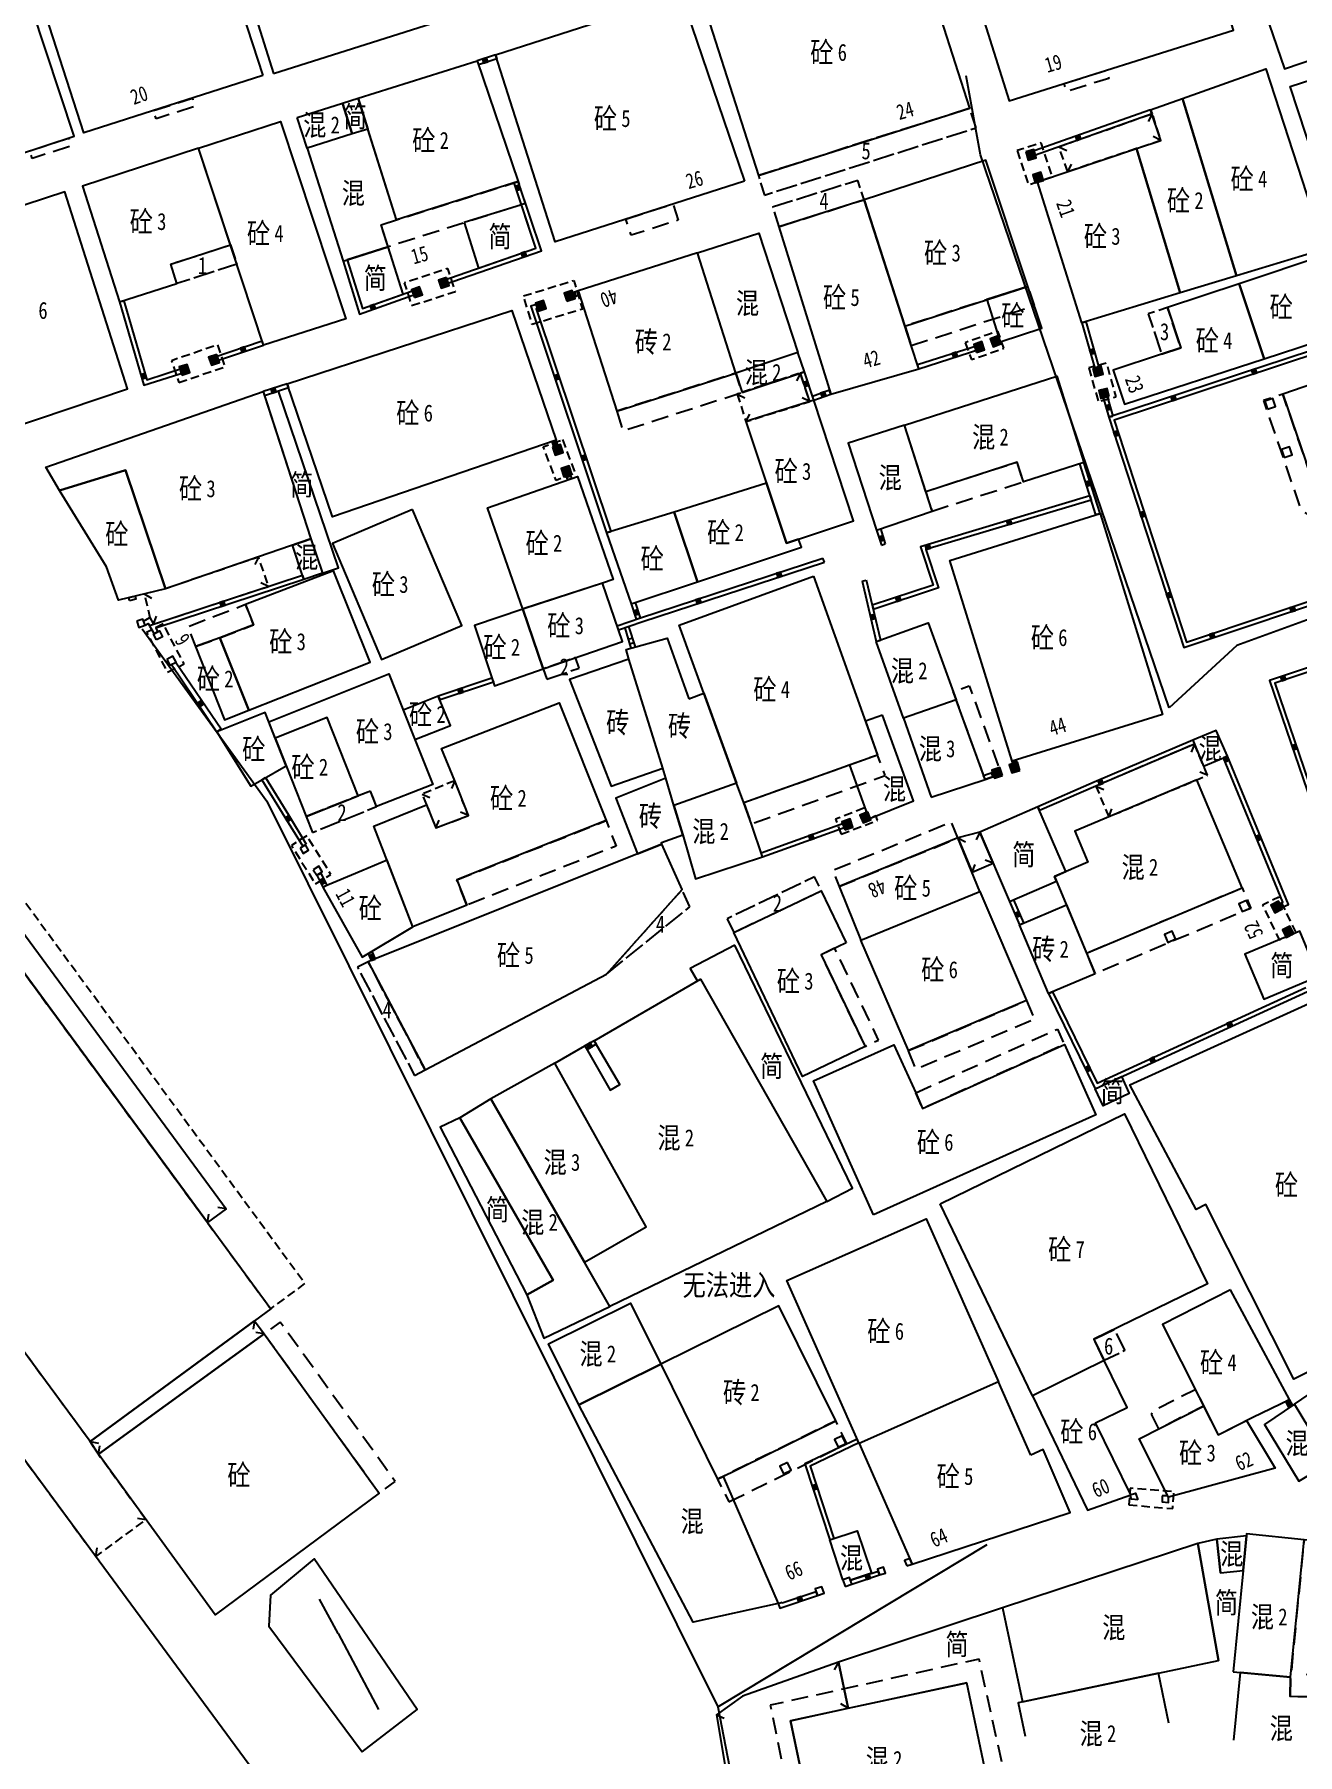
# Model space of a CAD drawing. Extents: x 395778 to 396698, y 996972 to 998012.
# Drawn here: x 396071.7 to 396146, y 997488.7 to 997589.9 of the extents above; entities that cross this region are included whole.
import ezdxf
from ezdxf.enums import TextEntityAlignment as Align

# ---------------------------------------------------------------- set-up
doc = ezdxf.new("R2010")
doc.units = 0
doc.header["$LTSCALE"] = 0.5
for name, pattern in [('X32', [1.5, 1, -0.5]), ('X39', [3, 2.5, -0.5]), ('X5', [3, 2, -1])]:
    doc.linetypes.add(name, pattern=pattern)
doc.layers.get('0').update_dxf_attribs({"linetype": 'CONTINUOUS'})
doc.layers.add('ASSIST', color=7, linetype='CONTINUOUS', plot=False)
doc.layers.add('JMD', color=6, linetype='CONTINUOUS')
doc.layers.add('门牌号', color=2, linetype='CONTINUOUS')
doc.styles.add('正等线体', font='simhei.ttf')
doc.styles.add('细等线体', font='', dxfattribs={"width": 0.8})
doc.styles.get('细等线体').set_extended_font_data('SimSun')
doc.linetypes.add('447', pattern='A,8,-1,[148,AAA.SHX,S=1,R=0,X=0,Y=0],-1', length=10)

# ---------------------------------------------------------------- blocks, each defined once
blk = doc.blocks.new('*U0')
at = {"linetype": 'Continuous'}
for points in [[(0, 0), (0.5, 0.5), (-0.5, 0.5)], [(0, 0), (-0.5, 0.5), (-0.5, -0.5)], [(0, 0), (-0.5, -0.5), (0.5, -0.5)], [(0, 0), (0.5, -0.5), (0.5, 0.5)]]:
    blk.add_solid(points, dxfattribs=at)
blk = doc.blocks.new('gc002')
blk.add_lwpolyline([(-0.5, -0.5), (0.5, -0.5), (0.5, 0.5), (-0.5, 0.5), (-0.5, -0.5)])
at = {"linetype": 'Continuous'}
blk.add_blockref('*U0', (0, 0), dxfattribs=at)
blk = doc.blocks.new('gc291')
blk.add_lwpolyline([(-0.5, -0.5), (0.5, -0.5), (0.5, 0.5), (-0.5, 0.5), (-0.5, -0.5)])

msp = doc.modelspace()

# ---------------------------------------------------------------- linework, layer by layer
at = {"layer": 'ASSIST', "linetype": 'Continuous', "flags": 128}
for points in [[(396138.47, 997550.27), (396127.36, 997582.81), (396126.52, 997587.46)], [(396183.03, 997568.96), (396161.66, 997560.92), (396142.45, 997553.94), (396138.47, 997550.27)], [(396078.01, 997554.92), (396085.36, 997544.78), (396111.9, 997491.51), (396127.75, 997501.06)], [(396089.56, 997495.82), (396088.46, 997497.84)], [(396089.56, 997495.82), (396090.76, 997493.56)], [(396090.76, 997493.56), (396091.93, 997491.35)], [(396111.9, 997491.51), (396117.77, 997461.16)]]:
    msp.add_lwpolyline(points, dxfattribs=at)
at = {"layer": 'JMD', "linetype": 'Continuous'}
for p, q in [((396097.73, 997588.34), (396097.81, 997588.1)), ((396098.81, 997588.69), (396098.89, 997588.45)), ((396137.46, 997585.23), (396137.24, 997584.78)), ((396137.38, 997585.46), (396137.46, 997585.23)), ((396130.19, 997582.92), (396130.27, 997582.68)), ((396131.98, 997583.29), (396132.44, 997583.07)), ((396137.97, 997583.65), (396137.52, 997583.88)), ((396132.5, 997581.82), (396132.72, 997582.27)), ((396100.15, 997581.24), (396099.91, 997581.16)), ((396089.85, 997576.56), (396090.09, 997576.64)), ((396094.23, 997574.66), (396094.15, 997574.89)), ((396095.8, 997575.19), (396095.72, 997575.42)), ((396103.69, 997574.8), (396103.76, 997574.56)), ((396076.69, 997574.16), (396076.93, 997574.23)), ((396101.41, 997574.07), (396101.48, 997573.83)), ((396103.15, 997574.62), (396103.23, 997574.38)), ((396133.32, 997572.93), (396133.56, 997573)), ((396085.16, 997571.62), (396085.08, 997571.86)), ((396082.28, 997570.65), (396082.2, 997570.89)), ((396127.33, 997571.38), (396127.25, 997571.62)), ((396080.54, 997570.03), (396080.46, 997570.27)), ((396116.76, 997569.97), (396116.54, 997569.52)), ((396117, 997570.05), (396116.76, 997569.97)), ((396123.73, 997570.23), (396123.65, 997570.47)), ((396134.15, 997570.04), (396134.39, 997570.11)), ((396085.14, 997568.88), (396085.22, 997568.64, -93)), ((396086.56, 997569.33), (396086.64, 997569.1)), ((396113.05, 997568.74), (396113.49, 997568.51)), ((396118.55, 997568.74), (396118.46, 997568.98)), ((396134.53, 997568.74), (396134.77, 997568.81)), ((396117.32, 997568.29), (396116.87, 997568.52)), ((396117.55, 997568.37), (396117.32, 997568.29)), ((396117.55, 997568.37), (396117.48, 997568.61)), ((396113.55, 997567.12), (396113.78, 997567.56)), ((396134.92, 997567.37), (396135.16, 997567.44)), ((396102.39, 997566.02), (396102.15, 997565.94, 5.2)), ((396102.54, 997565.55), (396102.3, 997565.47)), ((396133.45, 997564.71), (396133.21, 997564.64, 5.91)), ((396103.15, 997564.22), (396102.91, 997564.14)), ((396103.3, 997563.77), (396103.07, 997563.69)), ((396133.81, 997562.74), (396133.88, 997562.5)), ((396134.4, 997561.7), (396134.16, 997561.63, 5.91)), ((396105.36, 997560.58), (396105.6, 997560.66)), ((396121.24, 997560.73), (396121.47, 997560.81)), ((396121.53, 997559.85), (396121.76, 997559.93)), ((396084.87, 997559.15), (396084.65, 997558.71)), ((396118.18, 997558.85), (396118.09, 997559.09, -986.41)), ((396085.46, 997557.42), (396085.01, 997557.64)), ((396087.45, 997558.07), (396087.53, 997557.83)), ((396120.4, 997557.73), (396120.64, 997557.78)), ((396078.14, 997556.98), (396078.56, 997556.72)), ((396078.69, 997555.19), (396078.87, 997555.66)), ((396106.8, 997556.39), (396107.03, 997556.47)), ((396107.1, 997555.49), (396107.34, 997555.57)), ((396120.99, 997556.32), (396121.07, 997556.08)), ((396078.72, 997554.63), (396078.94, 997554.76)), ((396106.06, 997554.87), (396105.98, 997555.11)), ((396106.63, 997554.31), (396106.87, 997554.38)), ((396106.72, 997554.04), (396106.95, 997554.12)), ((396121.23, 997554.17), (396121.47, 997554.25)), ((396098.61, 997552.03, -990.36), (396098.69, 997551.79, -990.36)), ((396095.45, 997550.97), (396095.55, 997550.74, -990.36)), ((396082.41, 997548.87), (396082.66, 997549.04)), ((396139.96, 997548.14), (396139.77, 997547.67)), ((396139.86, 997548.37), (396139.96, 997548.14, 5.71)), ((396128.58, 997546.4), (396128.49, 997546.63)), ((396129.47, 997547.2), (396129.23, 997547.13)), ((396129.58, 997546.87), (396129.34, 997546.79)), ((396140.73, 997546.32), (396140.27, 997546.5)), ((396141.9, 997547.44), (396141.67, 997547.34)), ((396085.07, 997546.05), (396085.28, 997546.18)), ((396096.42, 997545.99), (396096.22, 997545.53)), ((396127.64, 997546.06), (396127.55, 997546.29)), ((396134.16, 997545.67), (396134.62, 997545.48)), ((396094.5, 997545.2), (396094.96, 997545.01)), ((396130.74, 997544.46), (396130.84, 997544.23)), ((396095.31, 997543.21), (396095.51, 997543.67)), ((396097.22, 997543.94), (396096.76, 997544.14)), ((396119.39, 997543.25), (396119.31, 997543.49)), ((396134.91, 997543.87), (396135.1, 997544.33)), ((396126.04, 997542.62), (396126.49, 997542.4)), ((396127.32, 997542.97), (396127.1, 997542.52)), ((396087.47, 997542.13), (396087.68, 997542.26)), ((396114.53, 997541.51), (396114.45, 997541.75)), ((396088.3, 997540.43), (396088.52, 997540.54)), ((396126.87, 997540.6), (396127.06, 997541.06)), ((396128.11, 997541.13), (396127.64, 997541.32)), ((396088.66, 997539.73), (396088.88, 997539.84)), ((396129.07, 997538.89), (396129.3, 997538.99)), ((396144.84, 997538.44), (396144.75, 997538.67)), ((396129.67, 997537.52), (396129.9, 997537.62)), ((396091.32, 997535.83), (396091.55, 997535.92)), ((396091.49, 997535.41), (396091.73, 997535.5, 5.32)), ((396131.37, 997533.47), (396131.6, 997533.57)), ((396104.08, 997530.4), (396104.21, 997530.18)), ((396104.62, 997530.69), (396104.74, 997530.48)), ((396081.86, 997519.99), (396081.94, 997520.48)), ((396082.97, 997520.81), (396082.47, 997520.88)), ((396084.64, 997514.22), (396084.56, 997513.73)), ((396085.2, 997513.45), (396084.71, 997513.53)), ((396145.55, 997509.58), (396145.33, 997509.46)), ((396145.74, 997509.23), (396145.52, 997509.11)), ((396074.96, 997507.11), (396075.45, 997507.02)), ((396120.08, 997507.25), (396120.19, 997507.03)), ((396075.44, 997506.36), (396075.53, 997506.85)), ((396078.24, 997502.5), (396077.75, 997502.58)), ((396118.5, 997501.32), (396118.74, 997501.4)), ((396075.29, 997500.35), (396075.36, 997500.85)), ((396119.79, 997498.72), (396119.71, 997498.96)), ((396121.42, 997499.26), (396121.34, 997499.49, 5.66)), ((396117.77, 997498.06), (396117.69, 997498.29)), ((396115.45, 997497.58), (396115.69, 997497.67)), ((396119, 997494.13), (396118.75, 997493.69)), ((396111.82, 997491.04), (396112.28, 997490.84)), ((396119.57, 997491.42, 5.76), (396119.15, 997491.68))]:
    msp.add_line(p, q, dxfattribs=at)
at = {"layer": 'JMD', "linetype": 'Continuous', "flags": 128}
for points, elevation in [([(396085.13, 997587.47), (396074.59, 997584.1), (396070.35, 997597.24), (396080.84, 997600.6)], 4.95), ([(396120.51, 997580.17), (396122.92, 997572.73), (396130.16, 997575.07), (396127.67, 997582.49)], -92.61), ([(396144.06, 997570.81), (396149.16, 997572.47), (396147.69, 997576.92), (396142.6, 997575.23)], -982.52), ([(396138.38, 997573.83), (396139.16, 997571.46), (396138.02, 997571.08), (396135.17, 997570.14), (396135.84, 997568.14), (396144.06, 997570.81), (396142.6, 997575.23)], -982.52), ([(396086.56, 997569.33), (396099.78, 997573.65), (396102.39, 997566.02), (396089.23, 997561.52)], -93), ([(396145.16, 997568.74), (396147.28, 997562.54), (396156.01, 997565.54), (396153.88, 997571.74)], -987.6), ([(396124.14, 997562.99), (396122.89, 997566.91), (396131.86, 997569.78), (396133.45, 997564.71), (396129.89, 997563.57), (396129.52, 997564.72)], 5.17), ([(396115.95, 997559.96), (396119.89, 997561.28), (396117.55, 997568.37), (396113.55, 997567.12), (396115.95, 997559.96)], 5.82), ([(396122.89, 997566.91), (396119.58, 997565.84), (396121.24, 997560.73), (396124.51, 997561.85)], 5.17), ([(396100.42, 997556.09), (396098.35, 997562.05), (396103.64, 997563.88), (396105.74, 997557.83), (396105.11, 997557.61)], -986.41), ([(396093.94, 997561.95), (396089.22, 997559.95), (396092.11, 997553.13), (396096.84, 997555.12)], -990.34), ([(396134.4, 997561.7), (396138.07, 997549.88), (396129.23, 997547.13), (396125.56, 997558.95)], 5.91), ([(396087.53, 997557.83), (396087.45, 997558.07), (396086.86, 997559.84), (396087.95, 997560.21), (396088.63, 997558.2)], 5.66), ([(396084.29, 997550.13), (396091.43, 997552.96), (396089.28, 997558.33), (396084.11, 997556.35), (396084.58, 997555.15), (396082.59, 997554.39)], -990.23), ([(396100.42, 997556.09), (396101.63, 997552.57), (396106.3, 997554.18), (396105.11, 997557.61), (396100.5, 997556.12)], -986.41), ([(396077.28, 997556.58), (396077.23, 997556.76), (396077.61, 997556.85), (396077.65, 997556.67)], 5.36), ([(396100.42, 997556.09), (396097.58, 997555.12), (396098.76, 997551.58), (396101.63, 997552.57)], -986.41), ([(396077.7, 997555.38), (396077.82, 997555.01), (396078.19, 997555.14), (396078.06, 997555.5)], 5.35), ([(396078.87, 997554.27), (396078.69, 997554.62), (396079.04, 997554.8), (396079.22, 997554.45)], 5.28), ([(396125.93, 997550.75), (396122.83, 997549.66), (396121.23, 997554.17), (396124.29, 997555.28)], 5.97), ([(396082.59, 997554.39), (396081.16, 997553.88), (396082.86, 997549.57), (396084.29, 997550.13)], -983.75), ([(396110.2, 997550.81), (396111.08, 997551.13), (396113.01, 997545.85), (396109.32, 997544.53), (396108.84, 997546.13), (396108.66, 997546.72), (396106.66, 997553.14), (396106.51, 997553.71), (396108.92, 997554.37)], 5.89), ([(396079.48, 997553.13), (396079.65, 997552.78), (396080.01, 997552.96), (396079.83, 997553.31)], 5.24), ([(396108.66, 997546.72), (396106.66, 997553.14), (396103.18, 997551.95), (396105.63, 997545.66)], -989.07), ([(396091.46, 997545.38), (396090.73, 997545.09), (396088.9, 997549.7), (396085.85, 997548.49), (396085.47, 997549.46), (396092.53, 997552.28), (396094.07, 997548.41), (396095.13, 997545.77), (396091.82, 997544.47)], -990.36), ([(396093.96, 997537.4), (396091.66, 997543.32), (396094.76, 997544.57), (396095.31, 997543.21), (396097.22, 997543.94), (396096.42, 997545.99), (396095.64, 997547.88), (396102.56, 997550.58), (396105.34, 997543.64), (396096.54, 997540.16), (396097.13, 997538.67)], -988.04), ([(396094.07, 997548.41), (396096.16, 997549.23), (396095.45, 997550.97), (396093.38, 997550.14)], -990.36), ([(396124.46, 997545.02), (396127.64, 997546.06), (396125.93, 997550.75), (396122.83, 997549.66), (396124.46, 997545.02)], 5.97), ([(396086.5, 997546.87), (396085.47, 997549.46), (396085.25, 997550), (396082.41, 997548.87), (396084.41, 997545.66), (396085.07, 997546.05)], 5.42), ([(396087.68, 997543.88), (396090.73, 997545.09), (396088.9, 997549.7), (396085.85, 997548.49), (396086.5, 997546.87)], -990.36), ([(396121.6, 997549.85), (396120.6, 997549.49), (396121.31, 997547.5), (396119.66, 997546.91), (396120.79, 997543.75), (396123.43, 997544.8)], 6.11), ([(396141.9, 997547.44), (396141.24, 997548.95), (396139.86, 997548.37), (396140.5, 997546.85)], 5.71), ([(396109.85, 997542.81), (396109.32, 997544.53), (396108.84, 997546.13), (396105.9, 997544.97), (396107.18, 997541.69), (396108.6, 997542.26), (396108.58, 997542.36)], 5.32), ([(396113.01, 997545.85), (396109.32, 997544.53), (396109.85, 997542.81), (396110.59, 997540.21), (396114.53, 997541.51), (396113.88, 997543.44), (396113.43, 997544.68)], 5.89), ([(396142.76, 997539.69), (396140.09, 997546.04), (396132.92, 997543.03), (396133.69, 997541.19), (396131.72, 997540.35), (396133.61, 997535.85)], -987.7), ([(396127.33, 997539.47), (396126.04, 997542.62), (396119.04, 997539.76), (396120.33, 997536.61)], -984.38), ([(396087.31, 997542.03), (396087.49, 997541.71), (396087.81, 997541.9), (396087.63, 997542.22)], 5.46), ([(396091.32, 997535.34), (396094.68, 997528.97), (396105.35, 997534.6), (396109.8, 997539.58), (396108.6, 997542.26), (396107.18, 997541.69), (396091.49, 997535.41)], 5.32), ([(396088.09, 997540.75), (396088.3, 997540.43), (396088.62, 997540.63), (396088.41, 997540.96)], 5.44), ([(396120.33, 997536.61), (396127.33, 997539.47), (396130.08, 997533.05), (396123.12, 997530.11)], 5.85), ([(396134.12, 997534.63), (396131.37, 997533.47), (396129.67, 997537.52), (396132.42, 997538.68), (396133.61, 997535.85)], -989.78), ([(396147.27, 997534.49), (396146.16, 997537.14), (396142.93, 997535.79), (396144.04, 997533.14)], 5.9), ([(396112.91, 997536.31), (396110.28, 997534.94), (396110.7, 997534.2), (396110.89, 997534.31), (396118.31, 997521.23), (396119.83, 997522.02)], -990.02), ([(396121.07, 997520.45), (396117.53, 997528.33), (396122.27, 997530.46), (396123.55, 997527.62), (396123.96, 997526.71), (396132.3, 997530.47), (396134.16, 997526.34)], -89.46), ([(396120.22, 997506.99), (396115.97, 997516.59), (396124.17, 997520.21), (396128.42, 997510.62)], -975.02), ([(396103.72, 997509.28), (396101.94, 997512.86), (396106.76, 997515.25), (396108.55, 997511.66)], -987.93), ([(396075.44, 997506.36), (396085.2, 997513.45), (396091.97, 997504.08), (396082.31, 997496.91)], 5.27), ([(396147.93, 997505.88), (396145.85, 997509.31), (396150.35, 997512.36), (396152.7, 997509.17)], 5.86), ([(396130.32, 997506.31), (396128.42, 997510.62), (396120.22, 997506.99), (396123.35, 997499.9), (396132.64, 997502.94), (396131.06, 997506.64)], -975.02), ([(396145.85, 997509.31), (396144.09, 997508.11), (396146.11, 997504.78), (396147.93, 997505.88)], 5.86), ([(396136.63, 997503.68), (396136.26, 997503.72), (396136.17, 997503.97), (396136.49, 997504.08)], 5.98), ([(396138.05, 997503.92), (396138.05, 997503.56), (396138.43, 997503.52), (396138.43, 997503.83), (396138.39, 997503.92)], 5.93), ([(396118.5, 997501.32), (396120.11, 997501.85), (396120.94, 997499.36), (396119.71, 997498.96), (396119.66, 997499.11), (396119.27, 997498.98)], -990.33), ([(396140.16, 997501.12), (396128.66, 997497.32), (396129.84, 997491.79), (396137.84, 997493.48), (396141.37, 997494.23)], 5.76), ([(396143.02, 997501.57), (396141.27, 997501.37), (396141.49, 997499.39), (396142.82, 997499.53)], 5.8), ([(396123.02, 997499.79), (396123.35, 997499.9), (396123.21, 997500.23), (396122.9, 997500.12)], 5.83), ([(396119.4, 997498.59), (396119.79, 997498.72), (396119.66, 997499.11), (396119.27, 997498.98)], 5.66), ([(396121.42, 997499.26), (396121.77, 997499.37), (396121.65, 997499.73), (396121.3, 997499.61)], 5.72), ([(396117.77, 997498.06), (396118.16, 997498.19), (396118.03, 997498.57), (396117.64, 997498.44)], 5.66), ([(396114.3, 997484.94), (396117.26, 997485.56), (396116.18, 997490.69), (396119.57, 997491.42), (396119, 997494.13), (396113.36, 997492.13), (396111.82, 997491.04), (396115.26, 997470.47), (396114.96, 997470.42), (396116.44, 997461.68), (396118.11, 997461.99)], -990.92), ([(396126.57, 997492.91), (396116.18, 997490.69), (396117.6, 997483.93), (396127.99, 997486.11)], 5.95)]:
    msp.add_lwpolyline(points, close=True, dxfattribs=dict(at, elevation=elevation))
for points in [[(396085.74, 997587.6), (396096.59, 997591.02), (396093.46, 997600.99), (396082.6, 997597.58)], [(396126.22, 997594.97), (396129.05, 997585.99), (396142.26, 997590.14), (396139.43, 997599.13)], [(396153.92, 997599.54), (396142.57, 997595.72), (396145.25, 997587.87), (396156.58, 997591.72)], [(396068.93, 997582.24), (396074.02, 997583.91), (396069.85, 997596.5), (396064.79, 997594.83)], [(396126.73, 997585.55), (396123.37, 997596.09), (396110.93, 997592.13), (396114.29, 997581.59)], [(396113.47, 997581.26), (396102.32, 997577.7), (396098.81, 997588.69), (396109.74, 997592.23)], [(396092.98, 997578.98), (396090.73, 997586.14), (396097.73, 997588.34), (396100.15, 997581.24)], [(396139.26, 997586.13), (396144.16, 997587.87), (396147.62, 997577.26), (396142.43, 997575.69)], [(396158.83, 997580.76), (396160.42, 997575.83), (396157.4, 997574.78), (396150.32, 997572.45), (396145.59, 997586.83), (396148.76, 997587.86), (396149.33, 997586.13), (396151.85, 997578.46)], [(396091.3, 997584.33), (396090.38, 997584.04), (396089.81, 997585.85), (396090.73, 997586.14)], [(396136.55, 997583.18), (396137.97, 997583.65), (396137.38, 997585.46), (396139.26, 997586.13), (396142.43, 997575.69), (396139.12, 997574.69)], [(396087.15, 997585.01), (396089.81, 997585.85), (396090.38, 997584.04), (396087.74, 997583.21)], [(396081.33, 997583.2), (396086.17, 997584.78), (396090.01, 997573.17), (396085.16, 997571.62)], [(396087.74, 997583.21), (396089.85, 997576.56), (396092.49, 997577.4), (396092.08, 997578.7), (396092.98, 997578.98), (396091.3, 997584.33), (396090.38, 997584.04)], [(396081.33, 997583.2), (396074.51, 997580.97), (396076.69, 997574.16), (396080.06, 997575.24), (396079.7, 997576.38), (396083.22, 997577.51)], [(396139.12, 997574.69), (396133.32, 997572.93), (396130.72, 997581.23), (396136.55, 997583.18)], [(396066.44, 997578.33), (396070.12, 997566.67), (396077.15, 997569.05), (396073.46, 997580.63)], [(396096.98, 997578.82), (396097.82, 997576.15), (396101.2, 997577.32), (396100.35, 997579.87)], [(396123.73, 997570.23), (396123.29, 997571.59), (396120.51, 997580.17), (396115.49, 997578.58), (396118.55, 997568.74)], [(396116.62, 997571.19), (396112.97, 997569.97), (396110.7, 997577.05), (396114.31, 997578.21)], [(396086.18, 997485.58), (396074.55, 997476.89), (396006.1, 997568.5), (396018.33, 997577.64)], [(396093.38, 997574.62), (396092.49, 997577.4), (396090.09, 997576.64), (396090.98, 997573.77)], [(396110.7, 997577.05), (396103.69, 997574.8), (396105.95, 997567.73), (396112.97, 997569.97)], [(396128.53, 997571.8), (396130.98, 997572.62), (396130.16, 997575.07), (396127.73, 997574.29)], [(396085.59, 997514.92), (396074.96, 997507.11), (396032.07, 997565.31), (396042.79, 997573.13), (396049.87, 997563.53), (396081.86, 997519.99)], [(396113.33, 997568.83), (396117, 997570.05), (396116.62, 997571.19), (396112.97, 997569.97)], [(396079.39, 997557.28), (396077.04, 997564.26), (396073.16, 997563.06), (396072.35, 997564.43), (396085.14, 997568.88), (396087.95, 997560.21)], [(396085.22, 997568.64), (396087.95, 997560.21), (396088.63, 997558.2), (396089.58, 997558.52), (396086.04, 997568.9)], [(396049.87, 997563.53), (396050.94, 997564.32), (396082.97, 997520.81), (396081.86, 997519.99)], [(396079.39, 997557.28), (396076.62, 997556.61), (396075.91, 997558.57), (396073.16, 997563.06), (396077.04, 997564.26)], [(396109.33, 997561.78), (396110.7, 997557.68), (396116.82, 997559.73), (396116.66, 997560.2), (396115.95, 997559.96), (396114.77, 997563.49)], [(396109.33, 997561.78), (396105.36, 997560.58), (396106.8, 997556.39), (396110.7, 997557.68)], [(396117.53, 997558.03), (396121.31, 997547.5), (396113.43, 997544.68), (396113.01, 997545.85), (396109.62, 997555.14)], [(396130.74, 997544.46), (396127.32, 997542.97), (396129.07, 997538.89), (396131.83, 997540.08), (396131.72, 997540.35), (396132.38, 997540.64)], [(396127.32, 997542.97), (396126.04, 997542.62), (396126.87, 997540.6), (396128.11, 997541.13)], [(396092.44, 997541.31), (396090.95, 997540.69), (396088.66, 997539.73), (396090.96, 997535.61), (396093.96, 997537.4)], [(396119.45, 997536.45), (396117.98, 997535.75), (396120.57, 997530.35), (396116.89, 997528.59), (396112.84, 997537.06), (396117.99, 997539.52)], [(396105.55, 997515.06), (396104.05, 997517.66), (396107.69, 997519.75), (396102.31, 997529.38), (396104.08, 997530.4), (396105.57, 997527.79), (396106.14, 997528.12), (396104.62, 997530.69), (396110.89, 997534.31), (396118.31, 997521.23)], [(396147.12, 997533.07), (396155.91, 997516.64), (396150.21, 997513.59), (396150.45, 997513.13), (396145.8, 997510.79), (396140.62, 997521.05), (396140.05, 997520.76), (396136.15, 997528.09)], [(396104.05, 997517.66), (396107.69, 997519.75), (396102.31, 997529.38), (396098.54, 997527.27)], [(396134.12, 997527.87), (396135.66, 997528.58), (396136.12, 997527.58), (396134.58, 997526.87)], [(396105.55, 997515.06), (396098.54, 997527.27), (396096.72, 997526.16), (396102.21, 997516.6), (396100.67, 997515.75), (396101.67, 997513.19)], [(396124.99, 997521.1), (396135.85, 997526.4), (396140.73, 997516.39), (396134.04, 997513.13), (396134.65, 997511.87), (396130.43, 997509.81)], [(396096.72, 997526.16), (396095.56, 997525.61), (396100.67, 997515.75), (396102.21, 997516.6)], [(396111.88, 997504.9), (396118.84, 997508.33), (396115.5, 997515.09), (396108.55, 997511.66)], [(396142.09, 997516.03), (396138.07, 997513.99), (396141.36, 997507.5), (396143.39, 997508.54), (396145.55, 997509.58)], [(396084.64, 997514.22), (396085.2, 997513.45), (396075.44, 997506.36), (396074.96, 997507.11)], [(396108.55, 997511.66), (396111.88, 997504.9), (396112.21, 997505.06), (396115.45, 997497.58), (396110.46, 997496.48), (396103.72, 997509.28)], [(396134.65, 997511.87), (396130.43, 997509.81), (396133.67, 997503.08), (396136.21, 997503.98), (396134.14, 997508.22), (396135.99, 997509.12)], [(396143.02, 997508.35), (396144.7, 997505.55), (396138.43, 997503.83), (396136.7, 997507.27), (396140.5, 997509.2), (396141.36, 997507.5)], [(396142.23, 997493.57), (396145.62, 997493.24), (396146.41, 997501.33), (396143.03, 997501.69), (396143.02, 997501.57), (396142.82, 997499.53)]]:
    msp.add_lwpolyline(points, close=True, dxfattribs=at)
at = {"layer": 'JMD', "color": 7, "linetype": 'Continuous', "flags": 128}
for points in [[(396098.81, 997588.69), (396097.73, 997588.34)], [(396137.38, 997585.46), (396130.19, 997582.92)], [(396095.8, 997575.19), (396101.52, 997577.17), (396100.15, 997581.24)], [(396089.85, 997576.56), (396090.82, 997573.44), (396094.23, 997574.66)], [(396103.69, 997574.8), (396103.15, 997574.62)], [(396076.69, 997574.16), (396078.12, 997569.26), (396080.54, 997570.03)], [(396101.41, 997574.07), (396100.89, 997573.91), (396105.36, 997560.58)], [(396151.32, 997557.82), (396161.97, 997561.53), (396161.72, 997562.25), (396160.48, 997565.86), (396157.4, 997574.78), (396134.92, 997567.37), (396139.34, 997553.82), (396149.37, 997557.18)], [(396133.32, 997572.93), (396134.15, 997570.04)], [(396082.28, 997570.65), (396085.16, 997571.62)], [(396123.73, 997570.23), (396127.33, 997571.38)], [(396117.55, 997568.37), (396118.55, 997568.74)], [(396133.81, 997562.74), (396123.83, 997559.75), (396124.57, 997557.49), (396120.99, 997556.32)], [(396121.24, 997560.73), (396121.53, 997559.85)], [(396087.45, 997558.07), (396078.45, 997555.11), (396078.72, 997554.63)], [(396120.4, 997557.73), (396121.23, 997554.17)], [(396078.1, 997555.38), (396078.47, 997555.59), (396078.69, 997555.19)], [(396106.8, 997556.39), (396107.1, 997555.49)], [(396078.19, 997555.14), (396078.38, 997555.24), (396078.45, 997555.11)], [(396154.63, 997555.3), (396144.38, 997551.89), (396149.06, 997538.2)], [(396079.75, 997552.82), (396082.41, 997548.87)], [(396129.58, 997546.87), (396129.47, 997547.2)], [(396144.84, 997538.44), (396145.49, 997538.71), (396141.9, 997547.44)], [(396127.64, 997546.06), (396128.58, 997546.4)], [(396114.53, 997541.51), (396119.39, 997543.25)], [(396129.07, 997538.89), (396129.67, 997537.52)], [(396131.37, 997533.47), (396134.12, 997527.87), (396146.61, 997533.59)], [(396104.62, 997530.69), (396104.08, 997530.4)], [(396145.74, 997509.23), (396145.55, 997509.58)], [(396120.1, 997507.26), (396117.03, 997505.8), (396118.5, 997501.32)]]:
    msp.add_lwpolyline(points, dxfattribs=at)
at = {"layer": 'JMD', "linetype": 'Continuous', "flags": 128}
for points in [[(396098.89, 997588.45), (396097.81, 997588.1)], [(396137.46, 997585.23), (396130.27, 997582.68)], [(396095.72, 997575.42), (396101.2, 997577.32), (396099.91, 997581.16)], [(396090.09, 997576.64), (396090.98, 997573.77), (396094.15, 997574.89)], [(396076.93, 997574.23), (396078.29, 997569.57), (396080.46, 997570.27)], [(396101.48, 997573.83), (396101.21, 997573.75), (396105.6, 997560.65)], [(396103.76, 997574.56), (396103.23, 997574.38)], [(396151.24, 997558.06), (396161.66, 997561.69), (396161.49, 997562.17), (396160.24, 997565.78), (396157.24, 997574.47), (396135.24, 997567.21), (396139.5, 997554.14), (396149.29, 997557.41)], [(396133.56, 997573), (396134.39, 997570.11)], [(396082.2, 997570.89), (396085.08, 997571.86)], [(396123.65, 997570.47), (396127.25, 997571.62)], [(396117.48, 997568.61), (396118.47, 997568.98)], [(396133.88, 997562.5), (396124.14, 997559.59), (396124.89, 997557.33), (396121.05, 997556.07)], [(396121.47, 997560.82), (396121.76, 997559.93)], [(396087.53, 997557.83), (396078.82, 997554.97), (396078.95, 997554.75)], [(396120.64, 997557.81), (396121.47, 997554.25)], [(396107.03, 997556.47), (396107.34, 997555.57)], [(396154.71, 997555.07), (396144.69, 997551.73), (396149.29, 997538.28)], [(396079.99, 997552.99), (396082.7, 997548.98)], [(396127.55, 997546.29), (396128.49, 997546.63)], [(396129.34, 997546.79), (396129.23, 997547.13)], [(396144.75, 997538.67), (396145.17, 997538.84), (396141.67, 997547.34)], [(396114.45, 997541.75), (396119.31, 997543.49)], [(396129.3, 997538.99), (396129.9, 997537.62)], [(396131.6, 997533.57), (396134.24, 997528.2), (396146.51, 997533.82)], [(396104.74, 997530.48), (396104.21, 997530.18)], [(396145.54, 997509.09), (396145.33, 997509.47)], [(396120.2, 997507.03), (396117.34, 997505.67), (396118.74, 997501.4)], [(396148.79, 997489.16), (396149.05, 997492.06), (396145.6, 997492.12), (396145.62, 997493.24), (396142.64, 997493.53), (396142.25, 997489.55)]]:
    msp.add_lwpolyline(points, dxfattribs=at)
at = {"layer": 'JMD', "linetype": 'X5', "flags": 128}
for points in [[(396132.29, 997587.01), (396134.77, 997587.79), (396134.92, 997587.31), (396132.44, 997586.53)], [(396071.41, 997583.05), (396073.69, 997583.8), (396073.84, 997583.33), (396071.55, 997582.6)], [(396092.49, 997577.4), (396092.08, 997578.7), (396092.98, 997578.98), (396100.15, 997581.24), (396100.56, 997579.94)], [(396106.49, 997579.03), (396109.26, 997579.92), (396109.56, 997578.96), (396106.8, 997578.08)], [(396123.29, 997571.59), (396130.54, 997573.94), (396130.16, 997575.07), (396122.92, 997572.73)], [(396105.95, 997567.73), (396106.32, 997566.58), (396113.33, 997568.83), (396112.97, 997569.97)], [(396127.64, 997546.06), (396125.76, 997551.23), (396126.7, 997551.57), (396128.58, 997546.4)], [(396113.43, 997544.68), (396113.88, 997543.44), (396121.76, 997546.29), (396121.31, 997547.5)], [(396119.04, 997539.76), (396126.04, 997542.62), (396125.66, 997543.55), (396118.66, 997540.69)], [(396118.78, 997536.13), (396117.98, 997535.75), (396120.57, 997530.35), (396121.36, 997530.73)], [(396085.2, 997513.45), (396091.97, 997504.08), (396092.92, 997504.76), (396086.15, 997514.14)], [(396140.5, 997509.2), (396137.87, 997507.86), (396137.45, 997508.68), (396137.45, 997508.75), (396137.48, 997508.82), (396137.55, 997508.93), (396137.66, 997509), (396140, 997510.18)], [(396112.55, 997503.56), (396119.5, 997506.99), (396118.84, 997508.33), (396111.88, 997504.9)], [(396149.05, 997492.06), (396149.18, 997493.36), (396146.6, 997493.36), (396146.93, 997496.7), (396147.4, 997501.24), (396146.41, 997501.33), (396145.62, 997493.24), (396145.6, 997492.12)]]:
    msp.add_lwpolyline(points, close=True, dxfattribs=at)
for points, elevation in [([(396078.69, 997585.41), (396080.98, 997586.14), (396081.13, 997585.66), (396078.84, 997584.93)], 4.95), ([(396147.69, 997561.37), (396156.41, 997564.36), (396156.01, 997565.54), (396147.28, 997562.54), (396145.16, 997568.74), (396144.02, 997568.35), (396146.15, 997562.15), (396146.44, 997561.77), (396146.8, 997561.52), (396147.22, 997561.38)], -987.6), ([(396124.51, 997561.85), (396129.89, 997563.57), (396129.52, 997564.72), (396124.14, 997562.99)], 5.17), ([(396081.16, 997553.88), (396082.59, 997554.39), (396084.58, 997555.15), (396084.11, 997556.35), (396080.72, 997555.04)], -983.75), ([(396097.13, 997538.67), (396096.54, 997540.16), (396105.34, 997543.64), (396105.91, 997542.14)], -988.04), ([(396134.12, 997534.63), (396133.61, 997535.85), (396142.76, 997539.69), (396143.27, 997538.48)], -989.78), ([(396123.12, 997530.11), (396130.08, 997533.05), (396130.55, 997531.95), (396123.58, 997529.01)], 5.85), ([(396123.55, 997527.62), (396131.89, 997531.38), (396132.3, 997530.47), (396123.96, 997526.71)], -89.46), ([(396129.26, 997485.34), (396127.28, 997494.31), (396114.99, 997491.6), (396116.84, 997482.59)], -986.53)]:
    msp.add_lwpolyline(points, close=True, dxfattribs=dict(at, elevation=elevation))
at = {"layer": 'JMD', "linetype": 'X39', "flags": 128}
for points in [[(396126.73, 997585.55), (396114.29, 997581.59), (396114.65, 997580.44), (396127.1, 997584.4)], [(396115.49, 997578.58), (396120.51, 997580.17), (396120.15, 997581.31), (396115.13, 997579.73)], [(396080.06, 997575.24), (396079.7, 997576.38), (396083.22, 997577.51), (396083.59, 997576.37)], [(396112.84, 997537.06), (396117.99, 997539.52), (396117.6, 997540.33), (396112.45, 997537.87)], [(396134.65, 997511.87), (396134.04, 997513.13), (396135.24, 997513.71), (396135.86, 997512.46)]]:
    msp.add_lwpolyline(points, close=True, dxfattribs=at)
at = {"layer": 'JMD', "linetype": 'X32', "flags": 128}
for points, elevation in [([(396132.5, 997581.82), (396131.98, 997583.29), (396137.46, 997585.23), (396137.97, 997583.65), (396136.55, 997583.18)], -93.01), ([(396113.05, 997568.74), (396113.55, 997567.12), (396117.32, 997568.29), (396116.76, 997569.97), (396113.33, 997568.83)], 5.82), ([(396079.39, 997557.28), (396078.14, 997556.98), (396078.47, 997555.59), (396078.69, 997555.19), (396085.46, 997557.42), (396084.87, 997559.15)], -991), ([(396079.25, 997555.22), (396078.28, 997554.71), (396079.51, 997552.37), (396080.49, 997552.87)], -990.65), ([(396140.73, 997546.32), (396140.5, 997546.85), (396139.96, 997548.14), (396134.16, 997545.67), (396134.91, 997543.87), (396140.09, 997546.04)], 5.71), ([(396096.42, 997545.99), (396094.5, 997545.2), (396094.76, 997544.57), (396095.31, 997543.21), (396097.22, 997543.94)], -988.04), ([(396119.17, 997542.84), (396121.3, 997543.66), (396121.2, 997543.92), (396120.79, 997543.75), (396120.57, 997544.39), (396118.83, 997543.73)], -989.97), ([(396087.71, 997542.75), (396086.8, 997542.18), (396088.21, 997539.92), (396089.13, 997540.48)], -990.82), ([(396145.95, 997537.05), (396144.93, 997539.14), (396143.96, 997538.67), (396144.95, 997536.63)], 5.9), ([(396136.09, 997503.38), (396138.68, 997503.17), (396138.76, 997504.16), (396136.18, 997504.37)], -990.4)]:
    msp.add_lwpolyline(points, close=True, dxfattribs=dict(at, elevation=elevation))
for points in [[(396129.53, 997583.06), (396130.19, 997581.05), (396131.59, 997581.52), (396130.93, 997583.51)], [(396093.88, 997573.94), (396096.46, 997574.78), (396096.02, 997576.12), (396093.44, 997575.28)], [(396100.46, 997574.51), (396103.42, 997575.42), (396103.93, 997573.74), (396100.98, 997572.83)], [(396042.79, 997573.13), (396049.87, 997563.53), (396085.59, 997514.92), (396087.6, 997516.4), (396066.73, 997544.81), (396067.58, 997545.44), (396062.97, 997551.69), (396062.11, 997551.06), (396044.75, 997574.58)], [(396126.47, 997571.76), (396126.83, 997570.76), (396128.74, 997571.43), (396128.39, 997572.43), (396127.83, 997572.24)], [(396080.18, 997569.41), (396082.91, 997570.35), (396082.47, 997571.64), (396079.74, 997570.7)], [(396133.74, 997570.27), (396134.3, 997568.28), (396135.35, 997568.57), (396134.79, 997570.56)], [(396102.76, 997566.06), (396103.5, 997564.08), (396102.38, 997563.66), (396101.63, 997565.64)], [(396033.78, 997562.99), (396030.76, 997560.77), (396075.29, 997500.35), (396078.24, 997502.5), (396075.44, 997506.36), (396074.96, 997507.11)]]:
    msp.add_lwpolyline(points, close=True, dxfattribs=at)
at = {"layer": 'JMD', "linetype": 'X39', "flags": 128}
for points, elevation in [([(396138.02, 997571.08), (396139.16, 997571.46), (396138.38, 997573.83), (396137.24, 997573.46)], -82.33), ([(396101.84, 997551.96), (396103.74, 997552.61), (396103.53, 997553.23), (396101.63, 997552.57)], 5.7), ([(396087.68, 997543.88), (396088.04, 997542.95), (396091.82, 997544.47), (396091.46, 997545.38)], -990.36), ([(396105.35, 997534.6), (396110.25, 997538.57), (396109.8, 997539.58)], 5.32), ([(396094.05, 997528.65), (396094.68, 997528.97), (396091.32, 997535.34), (396090.69, 997535.01)], -989.61)]:
    msp.add_lwpolyline(points, close=True, dxfattribs=dict(at, elevation=elevation))
at = {"layer": 'JMD', "linetype": 'Continuous', "flags": 128}
for points, elevation in [([(396117.32, 997568.29), (396116.76, 997569.97)], 5.82), ([(396086.64, 997569.1), (396085.22, 997568.64)], -93), ([(396134.77, 997568.81), (396135.16, 997567.44)], 4.99), ([(396102.3, 997565.47), (396102.15, 997565.94)], 5.2), ([(396103.07, 997563.68), (396102.91, 997564.14)], -986.41), ([(396134.16, 997561.63), (396133.21, 997564.64)], 5.91), ([(396105.98, 997555.11), (396107.36, 997555.58), (396118.09, 997559.09)], -986.41), ([(396106.65, 997555.07), (396107.04, 997553.86)], -991.8), ([(396098.69, 997551.79), (396095.55, 997550.74)], -990.36), ([(396139.96, 997548.14), (396134.16, 997545.67), (396130.84, 997544.23)], 5.71), ([(396085.28, 997546.18), (396086.63, 997543.98), (396087.68, 997542.26)], 5.42), ([(396088.51, 997540.56), (396088.88, 997539.84)], 5.43), ([(396091.54, 997535.96), (396091.73, 997535.5)], 5.32), ([(396141.49, 997499.39), (396141.27, 997501.37), (396140.16, 997501.12), (396141.37, 997494.23)], 5.8), ([(396119.71, 997498.96), (396121.34, 997499.49)], 5.66), ([(396115.69, 997497.67), (396115.7, 997497.62), (396117.69, 997498.29)], 5.54), ([(396128.66, 997497.32), (396119, 997494.13), (396119.57, 997491.42), (396126.57, 997492.91)], 5.76), ([(396138.46, 997490.54), (396137.84, 997493.48), (396129.59, 997491.73), (396130, 997489.78)], -990.16)]:
    msp.add_lwpolyline(points, dxfattribs=dict(at, elevation=elevation))
at = {"layer": 'JMD', "color": 7, "linetype": 'Continuous', "flags": 128}
for points, elevation in [([(396117.55, 997568.37), (396117, 997570.05)], 5.82), ([(396086.56, 997569.33), (396085.14, 997568.88)], -93), ([(396134.53, 997568.74), (396134.92, 997567.37)], 4.99), ([(396102.54, 997565.55), (396102.39, 997566.02)], 5.2), ([(396134.4, 997561.7), (396133.45, 997564.71)], 5.91), ([(396103.3, 997563.77), (396103.15, 997564.22)], -986.41), ([(396106.06, 997554.87), (396107.43, 997555.34), (396118.18, 997558.85)], -986.41), ([(396106.42, 997554.99), (396106.79, 997553.79)], -991.8), ([(396098.61, 997552.03), (396095.45, 997550.97)], -990.36), ([(396139.86, 997548.37), (396134.06, 997545.9), (396130.74, 997544.46)], 5.71), ([(396085.07, 997546.05), (396086.41, 997543.84), (396087.47, 997542.13)], 5.42), ([(396088.3, 997540.43), (396088.66, 997539.73)], 5.43), ([(396091.32, 997535.83), (396091.49, 997535.41)], 5.32), ([(396119.79, 997498.72), (396121.42, 997499.26)], 5.66), ([(396115.45, 997497.58), (396115.55, 997497.31), (396117.77, 997498.06)], 5.54)]:
    msp.add_lwpolyline(points, dxfattribs=dict(at, elevation=elevation))
at = {"layer": 'JMD', "linetype": '447', "elevation": 5.21, "flags": 128}
msp.add_lwpolyline([(396090.96, 997488.85), (396094.21, 997491.35), (396088.14, 997500.22), (396085.57, 997498.08), (396085.47, 997496.24)], close=True, dxfattribs=at)

# ---------------------------------------------------------------- block references
at = {"layer": 'JMD', "linetype": 'Continuous', "xscale": 0.25, "yscale": 0.25}
for p, rotation in [((396098.2, 997588.36), 197.9641217299402), ((396133.11, 997583.82), 199.5123205298638), ((396100.14, 997580.87), 108.5555037488798), ((396100.48, 997576.94), 19.11339288595126), ((396091.59, 997573.85), 19.60684019360027), ((396103.4, 997574.57), 198.4988236948995), ((396083.97, 997571.35), 18.55739431735564), ((396125.85, 997571.04), 17.68485440497033), ((396133.94, 997571.23), 286.0993422222529), ((396078.1, 997569.79), 286.2872090055868), ((396102.42, 997569.73), 288.5285157821608), ((396143.47, 997570.06), 198.2623512203716), ((396085.75, 997568.94), 197.8162803540198), ((396117.1, 997569.34), 108.2345882513655), ((396118.11, 997568.71), 20.71132888076735), ((396134.88, 997567.95), 286.0993422223105), ((396138.72, 997568.49), 198.2623512203716), ((396102.33, 997565.79), 107.4641112619534), ((396135.36, 997566.42), 288.0617144072901), ((396104.01, 997564.99), 288.5285157821608), ((396103.09, 997564), 108.624812084435), ((396133.71, 997563.47), 107.4135577586774), ((396136.91, 997561.66), 288.0617144072901), ((396129.05, 997561.19), 196.6553691107565), ((396121.53, 997560.24), 288.1823647125199), ((396124.26, 997559.75), 196.6553691107565), ((396115.52, 997558.11), 18.11218639888308), ((396110.77, 997556.56), 18.11218639888308), ((396122.52, 997556.69), 198.1823647110133), ((396138.46, 997556.91), 288.0617144072901), ((396082.74, 997556.39), 198.1843662682329), ((396107.1, 997555.89), 288.6431833782776), ((396121.02, 997555.62), 283.166062086898), ((396145.74, 997556.09), 18.4777771750141), ((396141, 997554.51), 18.4777771750141), ((396145.18, 997552.02), 198.4318229736702), ((396081.45, 997550.52), 304.0344668109794), ((396096.76, 997551.28), 198.5705277926947), ((396145.85, 997547.96), 288.8875889096171), ((396128.16, 997546.38), 19.95280839682673), ((396129.39, 997547.03), 107.2659885901292), ((396141.84, 997547.26), 112.3567103726562), ((396134.43, 997545.92), 203.0959613424225), ((396086.61, 997543.76), 301.6297106940191), ((396117.41, 997542.67), 19.73820597179837), ((396143.74, 997542.64), 112.3567103726562), ((396088.63, 997540.06), 297.4434525649794), ((396129.55, 997538.12), 293.6403224815384), ((396091.54, 997535.62), 292.1977178479785), ((396142.03, 997531.64), 24.59365911664864), ((396104.36, 997530.41), 208.8355008453198), ((396137.49, 997529.55), 24.59365911664864), ((396133.69, 997529.04), 296.1221206254629), ((396145.52, 997509.38), 119.053383513626), ((396117.61, 997504.43), 288.2077360839261), ((396120.73, 997499.16), 18.13917677669684), ((396116.73, 997497.84), 18.58160346907255)]:
    msp.add_blockref('gc002', p, dxfattribs=dict(at, rotation=rotation))
at = {"layer": 'JMD', "linetype": 'Continuous', "yscale": 0.5, "zscale": 0.5}
for name, p, xscale, rotation in [('gc002', (396130.34, 997582.81), 0.5, 286.4861929169828), ('gc002', (396130.75, 997581.47), 0.4999999999999999, 107.3873416417239), ('gc002', (396094.2, 997574.73, 5.08), 0.4999999999999999, 20.55675744958347), ('gc002', (396095.77, 997575.28), 0.5, 198.2178100243126), ('gc002', (396103.18, 997574.52), 0.5, 18.49882369489955), ('gc002', (396101.48, 997573.92), 0.5, 18.49882369489955), ('gc002', (396127.29, 997571.5), 0.5, 19.50955330830975), ('gc002', (396128.25, 997571.84), 0.5, 200.08872185855), ('gc002', (396082.25, 997570.75), 0.5, 198.9505576158426), ('gc002', (396080.51, 997570.17), 0.5, 17.03172944146168), ('gc002', (396134.28, 997570.08), 0.5, 284.6840542915276), ('gc002', (396134.63, 997568.77), 0.4999999999999999, 104.0158307611444), ('gc291', (396144.42, 997568.16), 0.4999999999999999, 19.32679872964506), ('gc002', (396102.49, 997565.46, 5.2), 0.5, 288.4727179539123), ('gc291', (396145.4, 997565.32), 0.4999999999999999, 19.32679872964505), ('gc002', (396102.99, 997564.19, 5.23), 0.5, 108.4727179539123), ('gc002', (396128.35, 997546.45, 5.95), 0.4999999999999999, 109.0596235681165), ('gc002', (396129.37, 997546.76, 5.97), 0.5, 107.2659885911724), ('gc002', (396119.53, 997543.42, 5.95), 0.5, 19.05124871285569), ('gc002', (396120.59, 997543.83, 5.95), 0.5, 202.6697250741346), ('gc291', (396142.9, 997538.62), 0.5, 114.1339598742356), ('gc002', (396144.8, 997538.56), 0.5, 116.9829247475334), ('gc002', (396145.47, 997537.1, 5.9), 0.5, 116.9829247475334), ('gc291', (396138.52, 997536.81), 0.4999999999999998, 114.1339598742355), ('gc291', (396119.1, 997507.12), 0.5, 206.1527917864173), ('gc291', (396115.89, 997505.54), 0.4999999999999998, 206.1527917864173)]:
    msp.add_blockref(name, p, dxfattribs=dict(at, xscale=xscale, rotation=rotation))

# ---------------------------------------------------------------- texts
at = {"layer": 'JMD', "linetype": 'Continuous', "style": '细等线体', "width": 0.8}
for s, p in [('砼', (396118.71, 997588.84)), ('混', (396088.86, 997584.57)), ('砼', (396105.97, 997584.95)), ('砼', (396095.28, 997583.66)), ('砼', (396143.45, 997581.39)), ('砼', (396139.7, 997580.12)), ('砼', (396078.65, 997578.89)), ('砼', (396085.55, 997578.19)), ('砼', (396125.41, 997577.04, -92.61)), ('砼', (396134.81, 997578.02)), ('砼', (396119.46, 997574.42)), ('砼', (396145.75, 997573.86, -982.52)), ('砖', (396108.38, 997571.81)), ('砼', (396141.4, 997571.88, -982.52)), ('混', (396114.85, 997570.01)), ('砼', (396094.34, 997567.62, -93)), ('混', (396128.23, 997566.21, 5.17)), ('砼', (396116.61, 997564.19, 5.82)), ('砼', (396081.55, 997563.17)), ('砼', (396101.95, 997559.96, -986.41)), ('砼', (396112.64, 997560.59)), ('砼', (396092.9, 997557.54, -990.34)), ('砼', (396103.23, 997555.11, -986.41)), ('砼', (396086.86, 997554.17, -990.23)), ('砼', (396099.47, 997553.84, -986.41)), ('砼', (396131.69, 997554.41, 5.91)), ('砼', (396082.6, 997551.98, -983.75)), ('混', (396123.45, 997552.46, 5.97)), ('砼', (396115.36, 997551.36)), ('砼', (396095.09, 997549.89)), ('砼', (396091.96, 997548.88)), ('混', (396125.09, 997547.87, 5.97)), ('砼', (396088.17, 997546.79, -990.36)), ('砼', (396099.86, 997544.96, -988.04)), ('混', (396111.76, 997543.01, 5.89)), ('混', (396137.03, 997540.9, -987.7)), ('砼', (396123.65, 997539.67, -984.38)), ('砼', (396100.27, 997535.72, 5.32)), ('砖', (396131.77, 997536.08, -989.78)), ('砼', (396125.24, 997534.87, 5.85)), ('砼', (396116.74, 997534.2)), ('混', (396109.71, 997524.98)), ('砼', (396124.98, 997524.72, -89.46)), ('混', (396103.01, 997523.54)), ('砼', (396146.06, 997522.21)), ('混', (396101.69, 997520.01)), ('砼', (396132.71, 997518.41)), ('砼', (396122.07, 997513.6, -975.02)), ('混', (396105.12, 997512.27, -987.93)), ('砼', (396141.65, 997511.76)), ('砖', (396113.57, 997510)), ('砼', (396133.43, 997507.69)), ('砼', (396140.42, 997506.44)), ('砼', (396126.15, 997505.06, -975.02)), ('混', (396144.64, 997496.8)), ('混', (396145.75, 997490.24)), ('混', (396134.56, 997489.93, 5.95)), ('混', (396121.97, 997488.41, 5.95))]:
    msp.add_text(s, height=1.25, dxfattribs=at).set_placement(p, align=Align.MIDDLE_RIGHT)
at = {"layer": 'JMD', "linetype": 'Continuous', "style": '正等线体', "width": 0.8}
for s, p in [('6', (396118.96, 997588.84)), ('2', (396089.11, 997584.57)), ('5', (396106.22, 997584.95)), ('2', (396095.53, 997583.66)), ('4', (396143.7, 997581.39)), ('2', (396139.95, 997580.12)), ('3', (396078.9, 997578.89)), ('4', (396085.8, 997578.19)), ('3', (396135.06, 997578.02)), ('3', (396125.66, 997577.04, -92.61)), ('5', (396119.71, 997574.42)), ('6', (396071.91, 997573.66)), ('2', (396108.63, 997571.81)), ('4', (396141.65, 997571.88, -982.52)), ('2', (396115.1, 997570.01)), ('6', (396094.59, 997567.62, -93)), ('2', (396128.48, 997566.21, 5.17)), ('3', (396116.86, 997564.19, 5.82)), ('3', (396081.8, 997563.17)), ('2', (396112.89, 997560.59)), ('2', (396102.2, 997559.96, -986.41)), ('3', (396093.15, 997557.54, -990.34)), ('3', (396103.48, 997555.11, -986.41)), ('3', (396087.11, 997554.17, -990.23)), ('6', (396131.94, 997554.41, 5.91)), ('2', (396099.72, 997553.84, -986.41)), ('2', (396123.7, 997552.46, 5.97)), ('2', (396082.85, 997551.98, -983.75)), ('4', (396115.61, 997551.36)), ('2', (396095.34, 997549.89)), ('3', (396092.21, 997548.88)), ('3', (396125.34, 997547.87, 5.97)), ('2', (396088.42, 997546.79, -990.36)), ('2', (396100.11, 997544.96, -988.04)), ('2', (396112.01, 997543.01, 5.89)), ('2', (396137.28, 997540.9, -987.7)), ('5', (396123.9, 997539.67, -984.38)), ('2', (396132.02, 997536.08, -989.78)), ('5', (396100.52, 997535.72, 5.32)), ('6', (396125.49, 997534.87, 5.85)), ('3', (396116.99, 997534.2)), ('2', (396109.96, 997524.98)), ('6', (396125.23, 997524.72, -89.46)), ('3', (396103.26, 997523.54)), ('2', (396101.94, 997520.01)), ('7', (396132.96, 997518.41)), ('6', (396122.32, 997513.6, -975.02)), ('2', (396105.37, 997512.27, -987.93)), ('4', (396141.9, 997511.76)), ('2', (396113.82, 997510)), ('6', (396133.68, 997507.69)), ('3', (396140.67, 997506.44)), ('5', (396126.4, 997505.06, -975.02)), ('2', (396144.89, 997496.8)), ('2', (396134.81, 997489.93, 5.95)), ('2', (396122.22, 997488.41, 5.95))]:
    msp.add_text(s, height=1, dxfattribs=at).set_placement(p, align=Align.MIDDLE_LEFT)
at = {"layer": 'JMD', "linetype": 'Continuous', "width": 0.8}
for s, height, style, p in [('简', 1.25, '细等线体', (396090.56, 997585.09)), ('5', 1, '正等线体', (396120.63, 997583.04)), ('混', 1.25, '细等线体', (396090.45, 997580.57)), ('4', 1, '正等线体', (396118.15, 997580.09)), ('简', 1.25, '细等线体', (396099.08, 997578.03)), ('1', 1, '正等线体', (396081.57, 997576.3)), ('简', 1.25, '细等线体', (396091.74, 997575.58)), ('混', 1.25, '细等线体', (396113.65, 997574.09)), ('砼', 1.25, '细等线体', (396129.27, 997573.41)), ('3', 1, '正等线体', (396138.2, 997572.4)), ('简', 1.25, '细等线体', (396087.41, 997563.43)), ('混', 1.25, '细等线体', (396122.05, 997563.83, 5.17)), ('砼', 1.25, '细等线体', (396076.53, 997560.56)), ('混', 1.25, '细等线体', (396087.7, 997559.14, 5.66)), ('砼', 1.25, '细等线体', (396108.04, 997559.11)), ('2', 1, '正等线体', (396102.87, 997552.69)), ('砖', 1.25, '细等线体', (396106.01, 997549.44, -989.07)), ('砖', 1.25, '细等线体', (396109.65, 997549.23, 5.89)), ('砼', 1.25, '细等线体', (396084.59, 997547.9, 5.42)), ('混', 1.25, '细等线体', (396140.88, 997547.9, 5.71)), ('混', 1.25, '细等线体', (396122.3, 997545.51, 6.11)), ('2', 1, '正等线体', (396089.78, 997544.11)), ('砖', 1.25, '细等线体', (396107.93, 997543.93, 5.32)), ('简', 1.25, '细等线体', (396129.91, 997541.67)), ('砼', 1.25, '细等线体', (396091.45, 997538.55)), ('2', 1, '正等线体', (396115.41, 997538.78)), ('4', 1, '正等线体', (396108.53, 997537.55)), ('简', 1.25, '细等线体', (396145.1, 997535.14, 5.9)), ('4', 1, '正等线体', (396092.44, 997532.51)), ('简', 1.25, '细等线体', (396115.07, 997529.22, -990.02)), ('简', 1.25, '细等线体', (396135.12, 997527.73)), ('简', 1.25, '细等线体', (396098.93, 997520.78)), ('无法进入', 1.25, '细等线体', (396112.56, 997516.34)), ('6', 1, '正等线体', (396134.91, 997512.72)), ('混', 1.25, '细等线体', (396146, 997507.02, 5.86)), ('砼', 1.25, '细等线体', (396083.72, 997505.2, 5.27)), ('混', 1.25, '细等线体', (396110.39, 997502.43)), ('混', 1.25, '细等线体', (396119.77, 997500.27, -990.33)), ('混', 1.25, '细等线体', (396142.15, 997500.51, 5.8)), ('简', 1.25, '细等线体', (396141.84, 997497.66, 5.8)), ('混', 1.25, '细等线体', (396135.21, 997496.18, 5.76)), ('简', 1.25, '细等线体', (396125.98, 997495.21, 5.76))]:
    msp.add_text(s, height=height, dxfattribs=dict(at, style=style)).set_placement(p, align=Align.MIDDLE)
at = {"layer": '门牌号', "linetype": 'Continuous', "style": '细等线体', "width": 0.8}
for s, rotation, p in [('19', 15.7822, (396131.65, 997588.19)), ('20', 19.0817, (396077.84, 997586.32)), ('24', 15.7822, (396122.93, 997585.42)), ('26', 15.7822, (396110.53, 997581.35)), ('21', 289.2462, (396132.39, 997579.66)), ('15', 15.7822, (396094.35, 997576.92)), ('40', 200.1359, (396105.5, 997574.37)), ('42', 15.7822, (396120.94, 997570.8)), ('23', 289.2462, (396136.43, 997569.31)), ('9', 305.2134, (396080.4, 997554.29)), ('44', 17.1306, (396131.9, 997549.19)), ('11', 298.3539, (396090, 997539.12)), ('48', 203.3903, (396121.29, 997539.65)), ('52', 115.7786, (396143.43, 997537.2)), ('62', 23.4464, (396142.87, 997505.96)), ('60', 23.4464, (396134.44, 997504.38)), ('64', 23.4464, (396124.91, 997501.46)), ('66', 23.4464, (396116.37, 997499.52))]:
    msp.add_text(s, height=0.9, rotation=rotation, dxfattribs=at).set_placement(p, align=Align.MIDDLE)

doc.saveas('drawing.dxf')
